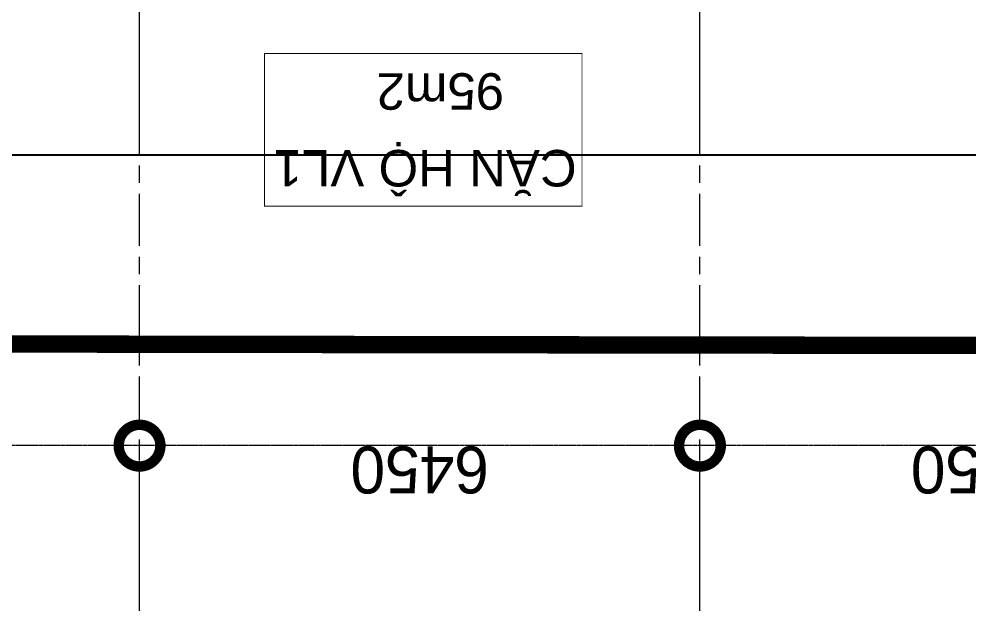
# Model space of a CAD drawing. Header units: millimetres. Extents: x -100356 to 314685, y 446 to 1273965.
# Drawn here: x 49903 to 60838, y 1087427 to 1094239 of the extents above; entities that cross this region are included whole.
import ezdxf
from ezdxf.xclip import XClip

# ---------------------------------------------------------------- set-up
doc = ezdxf.new("R2010")
doc.units = ezdxf.units.MM
doc.header["$XCLIPFRAME"] = 2
for name, pattern in [('20180221 BF$0$DASHDOT', [1, 0.5, -0.25, 0, -0.25]), ('CENTER', [2, 1.25, -0.25, 0.25, -0.25]), ('CENTER2', [28.575, 19.05, -3.175, 3.175, -3.175]), ('Kume - Grid Line', [10.5, 6, -1.25, 2, -1.25])]:
    doc.linetypes.add(name, pattern=pattern)
doc.layers.get('DEFPOINTS').update_dxf_attribs({"lineweight": 13})
doc.layers.add('20180221 BF$0$10', color=1, linetype='Continuous')
doc.layers.add('20180221 BF$0$TREE', color=99, linetype='Continuous')
for name, color, linetype, lineweight in [('20180221 BF$0$setback', 1, 'Continuous', 13), ('A-_ANOT----_D', 7, 'Continuous', 5), ('A.Axis', 251, 'CENTER2', 13), ('LGI', 250, 'CENTER', 9), ('TEXT', 6, 'Continuous', 20)]:
    doc.layers.add(name, color=color, linetype=linetype, lineweight=lineweight)
doc.styles.add('Arial_4', font='Font - TrueType - Arial.ttf', dxfattribs={"width": 0.95, "height": 540})
doc.styles.add('VnArial', font='Font - TrueType - Arial.ttf')
doc.dimstyles.new('A3_-_A4_1', dxfattribs={"dimscale": 304.8, "dimtxt": 550.940076, "dimasz": 3.149606, "dimexe": 0, "dimexo": 0.0625, "dimgap": 0, "dimtad": 1, "dimdec": 0, "dimzin": 0, "dimdsep": 46, "dimtxsty": 'Arial_4', "dimblk1": 'DOTSMALL', "dimblk2": 'DOTSMALL', "dimsah": 1, "dimcen": 0.09, "dimazin": 0, "dimtfac": 1, "dimtdec": 4, "dimtix": 1, "dimtmove": 0, "dimatfit": 3, "dimfxl": 4.92126, "dimfxlon": 1, "dimtvp": 1, "dimtolj": 1, "dimtzin": 0, "dimarcsym": 2})

# ---------------------------------------------------------------- blocks, each defined once
blk = doc.blocks.new('_DotSmall')
at = {"color": 0, "linetype": 'ByBlock', "const_width": 0.5}
blk.add_lwpolyline([(-0.0625, 0, 1), (0.0625, 0, 1)], format="xyb", close=True, dxfattribs=at)
blk = doc.blocks.new('*D531')
at = {"layer": 'A.Axis', "color": 0, "lineweight": -2, "transparency": 16777216}
for p, q in [((10450, 37965), (10450, 36484)), ((16900, 37965), (16900, 36484)), ((10450, 36484), (16900, 36484))]:
    blk.add_line(p, q, dxfattribs=at)
at = {"layer": 'DEFPOINTS', "color": 0, "transparency": 16777216}
for p in [(10450, 37984), (16900, 37984), (16900, 36484)]:
    blk.add_point(p, dxfattribs=at)
at = {"layer": 'A.Axis', "color": 0, "lineweight": -2, "transparency": 16777216, "xscale": 960, "yscale": 960, "zscale": 960, "rotation": 180}
blk.add_blockref('_DotSmall', (10450, 36484), dxfattribs=at)
at = {"layer": 'A.Axis', "color": 0, "lineweight": -2, "transparency": 16777216, "xscale": 960, "yscale": 960, "zscale": 960}
blk.add_blockref('_DotSmall', (16900, 36484), dxfattribs=at)
at = {"layer": 'A.Axis', "color": 0, "transparency": 16777216, "insert": (13675, 36760), "char_height": 540, "attachment_point": 5, "style": 'Arial_4'}
blk.add_mtext('\\A1;6450', dxfattribs=at)
blk = doc.blocks.new('*D532')
at = {"layer": 'A.Axis', "color": 0, "lineweight": -2, "transparency": 16777216}
for p, q in [((16900, 37965), (16900, 36484)), ((23350, 37965), (23350, 36484)), ((16900, 36484), (23350, 36484))]:
    blk.add_line(p, q, dxfattribs=at)
at = {"layer": 'DEFPOINTS', "color": 0, "transparency": 16777216}
for p in [(16900, 37984), (23350, 37984), (23350, 36484)]:
    blk.add_point(p, dxfattribs=at)
at = {"layer": 'A.Axis', "color": 0, "lineweight": -2, "transparency": 16777216, "xscale": 960, "yscale": 960, "zscale": 960, "rotation": 180}
blk.add_blockref('_DotSmall', (16900, 36484), dxfattribs=at)
at = {"layer": 'A.Axis', "color": 0, "lineweight": -2, "transparency": 16777216, "xscale": 960, "yscale": 960, "zscale": 960}
blk.add_blockref('_DotSmall', (23350, 36484), dxfattribs=at)
at = {"layer": 'A.Axis', "color": 0, "transparency": 16777216, "insert": (20125, 36760), "char_height": 540, "attachment_point": 5, "style": 'Arial_4'}
blk.add_mtext('\\A1;6450', dxfattribs=at)
blk = doc.blocks.new('*D533')
at = {"layer": 'A.Axis', "color": 0, "lineweight": -2, "transparency": 16777216}
for p, q in [((23350, 37965), (23350, 36484)), ((28650, 37965), (28650, 36484)), ((23350, 36484), (28650, 36484))]:
    blk.add_line(p, q, dxfattribs=at)
at = {"layer": 'DEFPOINTS', "color": 0, "transparency": 16777216}
for p in [(23350, 37984), (28650, 37984), (28650, 36484)]:
    blk.add_point(p, dxfattribs=at)
at = {"layer": 'A.Axis', "color": 0, "lineweight": -2, "transparency": 16777216, "xscale": 960, "yscale": 960, "zscale": 960, "rotation": 180}
blk.add_blockref('_DotSmall', (23350, 36484), dxfattribs=at)
at = {"layer": 'A.Axis', "color": 0, "lineweight": -2, "transparency": 16777216, "xscale": 960, "yscale": 960, "zscale": 960}
blk.add_blockref('_DotSmall', (28650, 36484), dxfattribs=at)
at = {"layer": 'A.Axis', "color": 0, "transparency": 16777216, "insert": (26000, 36760), "char_height": 540, "attachment_point": 5, "style": 'Arial_4'}
blk.add_mtext('\\A1;5300', dxfattribs=at)
blk = doc.blocks.new('20180221 BF$0$hientrang')
at = {"layer": '20180221 BF$0$10', "color": 1, "linetype": 'Continuous'}
blk.add_line((-113704, 94445, 0), (-110540, 43326, 0), dxfattribs=at)
at = {"layer": '20180221 BF$0$10', "color": 1}
blk.add_line((-113704, 94445, 0), (-110540, 43326, 0), dxfattribs=at)
at = {"layer": '20180221 BF$0$setback', "color": 1, "linetype": '20180221 BF$0$DASHDOT', "ltscale": 200, "const_width": 200, "elevation": 0}
blk.add_lwpolyline([(-87270, 104902), (-90121, 104815), (-91714, 102077), (-92674, 102048), (-92312, 95898), (-95312, 95702), (-99272, 95417), (-103263, 95232), (-108843, 94729), (-111844, 94613), (-113704, 94445), (-110540, 43326), (-98301, 45606), (-91530, 9756)], dxfattribs=at)
blk = doc.blocks.new('X-GRID')
at = {"layer": 'LGI', "ltscale": 1500}
for p, q in [((-25500, 49486.8), (-25500, -7272.6)), ((-19050, 49486.8), (-19050, -7272.6))]:
    blk.add_line(p, q, dxfattribs=at)
blk = doc.blocks.new('f23 grid column')
at = {"rotation": 180}
blk.add_blockref('X-GRID', (-36705, 11038, 0), dxfattribs=at)
blk = doc.blocks.new('grid tower')
at = {"layer": 'A.Axis', "linetype": 'Kume - Grid Line', "lineweight": 9, "ltscale": 100}
for p, q in [((16899.8, 38386.8), (16899.8, -18372.7)), ((23349.8, 38386.8), (23349.8, -18372.7))]:
    blk.add_line(p, q, dxfattribs=at)
at = {"layer": 'A.Axis'}
for base, p1, p2, override, picture, middle in [((16899.8, 36483.9), (10449.8, 37983.9), (16899.8, 37983.9), {"dimpost": '<>', "dimfxl": 6450}, '*D531', (13674.8, 36759.7)), ((23349.8, 36483.9), (16899.8, 37983.9), (23349.8, 37983.9), {"dimpost": '<>', "dimfxl": 6450}, '*D532', (20124.8, 36759.7)), ((28649.8, 36483.9), (23349.8, 37983.9), (28649.8, 37983.9), {"dimpost": '<>', "dimfxl": 5300}, '*D533', (25999.8, 36759.8))]:
    dim = blk.add_linear_dim(base=base, p1=p1, p2=p2, dimstyle='A3_-_A4_1', override=override, dxfattribs=at)
    dim.commit()
    dim.dimension.update_dxf_attribs({"geometry": picture, "text_midpoint": middle})

msp = doc.modelspace()

# ---------------------------------------------------------------- linework, layer by layer
at = {"layer": 'TEXT', "const_width": 10, "elevation": 0}
for points in [[(52727.8, 1093843.8), (56383.9, 1093843.8), (56383.9, 1092087.4), (52727.8, 1092087.4)], [(52727.9, 1093840.8), (56384, 1093840.8), (56384, 1092084.4), (52727.9, 1092084.4)]]:
    msp.add_lwpolyline(points, close=True, dxfattribs=at)

# ---------------------------------------------------------------- block references
ref = msp.add_blockref('f23 grid column', (68945.9, 1125875.2, 0))
XClip(ref).set_block_clipping_path([(-38143.7990276038, 12874.2728585252), (-38143.7990276038, -960.9112009969), (-27130.5599544233, -960.9112009969), (-27130.5599544233, -10223.7739877296), (-20127.121006076, -10223.7739877296), (-20127.121006076, -3944.1828265036), (-7256.2687176054, -3944.1828265036), (-7256.2687176054, -19155.9551603594), (-20848.1462950006, -19155.9551603594), (-20848.1462950006, -33200.2410861016), (15642.2695581813, -33200.2410861016), (15642.2695581813, 13456.019038944), (-37345.1452426936, 13456.0190389439)])
at = {"layer": '20180221 BF$0$TREE'}
ref = msp.add_blockref('20180221 BF$0$hientrang', (137502.3, 1198021.5, 0), dxfattribs=dict(at, rotation=86.37342821610302))
XClip(ref).set_block_clipping_path([(-133148.1755428242, 112075.9558377523), (-124131.7889780848, -30182.5877385634), (-23551.8986045148, -23807.8059542924), (-32568.2851692542, 118450.7376220233)])
at = {"layer": 'A-_ANOT----_D', "rotation": 180}
msp.add_blockref('grid tower', (74640.7, 1125813.5, 0), dxfattribs=at)

# ---------------------------------------------------------------- texts
at = {"layer": 'TEXT', "style": 'VnArial'}
for s, p in [('95m2', (55486.9, 1093615.1, 0)), ('CĂN HỘ VL1', (56323, 1092731.9, 0))]:
    msp.add_text(s, height=420, rotation=180, dxfattribs=at).set_placement(p)

doc.saveas('drawing.dxf')
